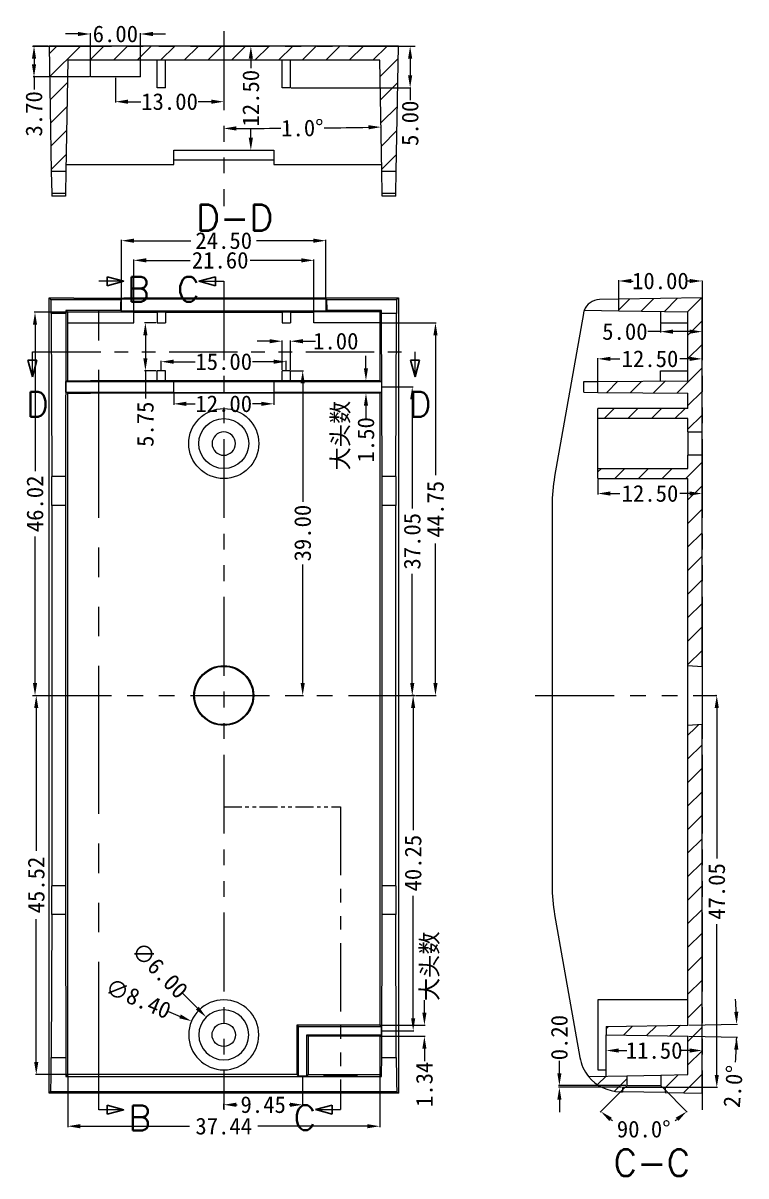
# Model space of a CAD drawing. Extents: x 28 to 482, y 221 to 386.
# Drawn here: x 395.5 to 482.2, y 246.5 to 385 of the extents above; entities that cross this region are included whole.
import ezdxf

# ---------------------------------------------------------------- set-up
doc = ezdxf.new("R2010")
doc.units = 0
doc.header["$MEASUREMENT"] = 0
doc.linetypes.add('PHANTOM', pattern=[2.5, 1.25, -0.25, 0.25, -0.25, 0.25, -0.25])
for name, color, linetype in [('10', 7, 'Continuous'), ('20', 7, 'Continuous'), ('TOP', 7, 'Continuous')]:
    doc.layers.add(name, color=color, linetype=linetype)
doc.styles.add('blockfont', font='simplex.shx', dxfattribs={"bigfont": 'bigfont'})
doc.dimstyles.new('2', dxfattribs={"dimtxt": 2, "dimasz": 1.5, "dimexe": 0.1, "dimexo": 0.1, "dimgap": 0.1, "dimtad": 0, "dimzin": 0, "dimdsep": 46, "dimtxsty": 'Standard', "dimcen": 0, "dimclrd": 4, "dimclre": 4, "dimclrt": 3, "dimadec": 1, "dimazin": 0, "dimtfac": 1, "dimtofl": 0, "dimtmove": 0, "dimatfit": 3, "dimfxl": 0, "dimtolj": 1, "dimtzin": 0, "dimlwd": 9, "dimlwe": 9, "dimarcsym": 0})

# ---------------------------------------------------------------- blocks, each defined once
blk = doc.blocks.new('HATCH7')
at = {"color": 200, "linetype": 'Continuous'}
for p, q in [((414.63, 389.78), (415.54, 390.69)), ((414.68, 387.01), (418.37, 390.69)), ((419.5, 388.99), (421.2, 390.69)), ((422.33, 388.99), (424.03, 390.69)), ((425.16, 388.99), (426.86, 390.69)), ((427.99, 388.99), (429.69, 390.69)), ((430.82, 388.99), (432.52, 390.69)), ((433.65, 388.99), (435.35, 390.69)), ((436.48, 388.99), (438.18, 390.69)), ((439.31, 388.99), (441.01, 390.69)), ((442.14, 388.99), (443.84, 390.69)), ((444.97, 388.99), (446.67, 390.69)), ((447.8, 388.99), (449.5, 390.69)), ((450.63, 388.99), (452.33, 390.69)), ((453.46, 388.99), (455.16, 390.69)), ((454.32, 387.03), (456.49, 389.19)), ((414.73, 384.23), (416.8, 386.29)), ((454.37, 384.25), (456.44, 386.32)), ((414.78, 381.45), (416.75, 383.42)), ((454.42, 381.47), (456.39, 383.44)), ((414.83, 378.67), (416.7, 380.54)), ((454.47, 378.69), (456.34, 380.56)), ((414.88, 375.89), (416.65, 377.66)), ((454.52, 375.91), (456.29, 377.69))]:
    blk.add_line(p, q, dxfattribs=at)
blk = doc.blocks.new('ASSORTED_DRAFT3')
at = {"color": 13}
for p, q in [((423.57, 357.15, 423.57), (421.57, 357.69)), ((421.57, 356.61), (421.57, 357.69)), ((423.57, 357.15, 423.57), (421.57, 356.61))]:
    blk.add_line(p, q, dxfattribs=at)
blk = doc.blocks.new('ASSORTED_DRAFT4')
at = {"color": 13}
for p, q in [((423.57, 257.65, 423.57), (421.57, 258.19)), ((421.57, 257.11), (421.57, 258.19)), ((423.57, 257.65, 423.57), (421.57, 257.11))]:
    blk.add_line(p, q, dxfattribs=at)
blk = doc.blocks.new('ASSORTED_DRAFT5')
at = {"color": 13}
for p, q in [((444.61, 257.65, 444.61), (446.61, 258.19)), ((444.61, 257.65, 444.61), (446.61, 257.11)), ((446.61, 258.19), (446.61, 257.11))]:
    blk.add_line(p, q, dxfattribs=at)
blk = doc.blocks.new('ASSORTED_DRAFT6')
at = {"color": 13}
for p, q in [((432.57, 357.15, 432.57), (434.57, 357.69)), ((434.57, 357.69), (434.57, 356.61)), ((432.57, 357.15, 432.57), (434.57, 356.61))]:
    blk.add_line(p, q, dxfattribs=at)
blk = doc.blocks.new('ASSORTED_DRAFT7')
at = {"color": 13}
for p, q in [((458.52, 345.67, 458.52), (457.98, 347.67)), ((457.98, 347.67), (459.05, 347.67)), ((458.52, 345.67, 458.52), (459.05, 347.67))]:
    blk.add_line(p, q, dxfattribs=at)
blk = doc.blocks.new('ASSORTED_DRAFT8')
at = {"color": 13}
for p, q in [((412.62, 345.67, 412.62), (412.08, 347.67)), ((412.08, 347.67), (413.15, 347.67)), ((412.62, 345.67, 412.62), (413.15, 347.67))]:
    blk.add_line(p, q, dxfattribs=at)
blk = doc.blocks.new('*D66')
at = {"color": 4, "linetype": 'Continuous', "lineweight": 9}
for p, q in [((413.58, 340.55), (413.58, 339.16)), ((425.58, 340.55), (425.58, 339.16)), ((415.08, 339.26), (416.15, 339.26)), ((424.08, 339.26), (423.02, 339.26))]:
    blk.add_line(p, q, dxfattribs=at)
for points in [[(415.08, 339.51), (415.08, 339.01), (413.58, 339.26)], [(424.08, 339.51), (424.08, 339.01), (425.58, 339.26)]]:
    blk.add_solid(points, dxfattribs=at)
at = {"layer": 'Defpoints', "color": 0, "linetype": 'Continuous', "lineweight": 9}
for p in [(413.58, 340.65), (425.58, 340.65), (425.58, 339.26)]:
    blk.add_point(p, dxfattribs=at)
at = {"color": 3, "linetype": 'Continuous', "lineweight": 9, "insert": (419.58, 339.26), "char_height": 2, "attachment_point": 5}
blk.add_mtext('\\A1;12.00', dxfattribs=at)
blk = doc.blocks.new('*D67')
at = {"color": 4, "linetype": 'Continuous', "lineweight": 9}
for p, q in [((412.08, 343.34), (412.08, 344.42)), ((413.58, 344.32), (416.15, 344.32)), ((425.58, 344.32), (423.02, 344.32)), ((427.08, 343.34), (427.08, 344.42))]:
    blk.add_line(p, q, dxfattribs=at)
for points in [[(413.58, 344.57), (413.58, 344.07), (412.08, 344.32)], [(425.58, 344.57), (425.58, 344.07), (427.08, 344.32)]]:
    blk.add_solid(points, dxfattribs=at)
at = {"layer": 'Defpoints', "color": 0, "linetype": 'Continuous', "lineweight": 9}
for p in [(427.08, 344.32), (412.08, 343.24), (427.08, 343.24)]:
    blk.add_point(p, dxfattribs=at)
at = {"color": 3, "linetype": 'Continuous', "lineweight": 9, "insert": (419.58, 344.32), "char_height": 2, "attachment_point": 5}
blk.add_mtext('\\A1;15.00', dxfattribs=at)
blk = doc.blocks.new('*D68')
at = {"color": 4, "linetype": 'Continuous', "lineweight": 9}
for p, q in [((408.78, 350.39), (408.78, 356.59)), ((410.28, 356.49), (415.55, 356.49)), ((428.88, 356.49), (422.75, 356.49)), ((430.38, 350.39), (430.38, 356.59))]:
    blk.add_line(p, q, dxfattribs=at)
for points in [[(410.28, 356.74), (410.28, 356.24), (408.78, 356.49)], [(428.88, 356.74), (428.88, 356.24), (430.38, 356.49)]]:
    blk.add_solid(points, dxfattribs=at)
at = {"layer": 'Defpoints', "color": 0, "linetype": 'Continuous', "lineweight": 9}
for p in [(430.38, 356.49), (408.78, 350.29), (430.38, 350.29)]:
    blk.add_point(p, dxfattribs=at)
at = {"color": 3, "linetype": 'Continuous', "lineweight": 9, "insert": (419.15, 356.49), "char_height": 2, "attachment_point": 5}
blk.add_mtext('\\A1;21.60', dxfattribs=at)
blk = doc.blocks.new('*D69')
at = {"color": 4, "linetype": 'Continuous', "lineweight": 9}
for p, q in [((407.33, 351.91), (407.33, 358.95)), ((408.83, 358.85), (415.65, 358.85)), ((430.33, 358.85), (423.52, 358.85)), ((431.83, 351.91), (431.83, 358.95))]:
    blk.add_line(p, q, dxfattribs=at)
for points in [[(408.83, 359.1), (408.83, 358.6), (407.33, 358.85)], [(430.33, 359.1), (430.33, 358.6), (431.83, 358.85)]]:
    blk.add_solid(points, dxfattribs=at)
at = {"layer": 'Defpoints', "color": 0, "linetype": 'Continuous', "lineweight": 9}
for p in [(431.83, 358.85), (407.33, 351.81), (431.83, 351.81)]:
    blk.add_point(p, dxfattribs=at)
at = {"color": 3, "linetype": 'Continuous', "lineweight": 9, "insert": (419.58, 358.85), "char_height": 2, "attachment_point": 5}
blk.add_mtext('\\A1;24.50', dxfattribs=at)
blk = doc.blocks.new('*D70')
at = {"color": 4, "linetype": 'Continuous', "lineweight": 9}
for p, q in [((429.03, 258.45), (429.03, 255)), ((419.58, 254.59), (419.58, 255.2)), ((421.08, 255.1), (421.21, 255.1)), ((427.53, 255.1), (427.41, 255.1))]:
    blk.add_line(p, q, dxfattribs=at)
for points in [[(421.08, 255.35), (421.08, 254.85), (419.58, 255.1)], [(427.53, 255.35), (427.53, 254.85), (429.03, 255.1)]]:
    blk.add_solid(points, dxfattribs=at)
at = {"layer": 'Defpoints', "color": 0, "linetype": 'Continuous', "lineweight": 9}
for p in [(429.03, 258.55), (429.03, 255.1), (419.58, 254.49)]:
    blk.add_point(p, dxfattribs=at)
at = {"color": 3, "linetype": 'Continuous', "lineweight": 9, "insert": (424.31, 255.1), "char_height": 2, "attachment_point": 5}
blk.add_mtext('\\A1;9.45', dxfattribs=at)
blk = doc.blocks.new('*D71')
at = {"color": 4, "linetype": 'Continuous', "lineweight": 9}
for p, q in [((442.43, 304.24), (442.2, 304.24)), ((442.3, 302.74), (442.3, 288.05)), ((442.3, 265.49), (442.3, 280.18)), ((438.57, 263.99), (442.4, 263.99))]:
    blk.add_line(p, q, dxfattribs=at)
for points in [[(442.05, 302.74), (442.55, 302.74), (442.3, 304.24)], [(442.05, 265.49), (442.55, 265.49), (442.3, 263.99)]]:
    blk.add_solid(points, dxfattribs=at)
at = {"layer": 'Defpoints', "color": 0, "linetype": 'Continuous', "lineweight": 9}
for p in [(442.3, 304.24), (442.53, 304.24), (438.47, 263.99)]:
    blk.add_point(p, dxfattribs=at)
at = {"color": 3, "linetype": 'Continuous', "lineweight": 9, "insert": (442.3, 284.11), "char_height": 2, "attachment_point": 5, "rotation": 90}
blk.add_mtext('\\A1;40.25', dxfattribs=at)
blk = doc.blocks.new('*D72')
at = {"color": 4, "linetype": 'Continuous', "lineweight": 9}
for p, q in [((400.86, 258.62), (400.86, 252.42)), ((438.3, 258.62), (438.3, 252.42)), ((402.36, 252.52), (415.48, 252.52)), ((436.8, 252.52), (423.68, 252.52))]:
    blk.add_line(p, q, dxfattribs=at)
for points in [[(402.36, 252.77), (402.36, 252.27), (400.86, 252.52)], [(436.8, 252.77), (436.8, 252.27), (438.3, 252.52)]]:
    blk.add_solid(points, dxfattribs=at)
at = {"layer": 'Defpoints', "color": 0, "linetype": 'Continuous', "lineweight": 9}
for p in [(400.86, 258.72), (438.3, 258.72), (438.3, 252.52)]:
    blk.add_point(p, dxfattribs=at)
at = {"color": 3, "linetype": 'Continuous', "lineweight": 9, "insert": (419.58, 252.52), "char_height": 2, "attachment_point": 5}
blk.add_mtext('\\A1;37.44', dxfattribs=at)
blk = doc.blocks.new('*D73')
at = {"color": 4, "linetype": 'Continuous', "lineweight": 9}
for p, q in [((396.73, 304.24), (397.19, 304.24)), ((397.09, 302.74), (397.09, 285.58)), ((397.09, 260.22), (397.09, 277.38)), ((400.76, 258.72), (396.99, 258.72))]:
    blk.add_line(p, q, dxfattribs=at)
for points in [[(396.84, 302.74), (397.34, 302.74), (397.09, 304.24)], [(396.84, 260.22), (397.34, 260.22), (397.09, 258.72)]]:
    blk.add_solid(points, dxfattribs=at)
at = {"layer": 'Defpoints', "color": 0, "linetype": 'Continuous', "lineweight": 9}
for p in [(396.63, 304.24), (397.09, 258.72), (400.86, 258.72)]:
    blk.add_point(p, dxfattribs=at)
at = {"color": 3, "linetype": 'Continuous', "lineweight": 9, "insert": (397.09, 281.48), "char_height": 2, "attachment_point": 5, "rotation": 90}
blk.add_mtext('\\A1;45.52', dxfattribs=at)
blk = doc.blocks.new('*D74')
at = {"color": 4, "linetype": 'Continuous', "lineweight": 9}
for p, q in [((438.62, 341.29), (442.29, 341.29)), ((442.19, 339.79), (442.19, 326.7)), ((442.19, 305.74), (442.19, 318.83)), ((442.43, 304.24), (442.09, 304.24))]:
    blk.add_line(p, q, dxfattribs=at)
for points in [[(441.94, 339.79), (442.44, 339.79), (442.19, 341.29)], [(441.94, 305.74), (442.44, 305.74), (442.19, 304.24)]]:
    blk.add_solid(points, dxfattribs=at)
at = {"layer": 'Defpoints', "color": 0, "linetype": 'Continuous', "lineweight": 9}
for p in [(438.52, 341.29), (442.19, 341.29), (442.53, 304.24)]:
    blk.add_point(p, dxfattribs=at)
at = {"color": 3, "linetype": 'Continuous', "lineweight": 9, "insert": (442.19, 322.76), "char_height": 2, "attachment_point": 5, "rotation": 90}
blk.add_mtext('\\A1;37.05', dxfattribs=at)
blk = doc.blocks.new('*D75')
at = {"color": 4, "linetype": 'Continuous', "lineweight": 9}
for p, q in [((427.68, 343.24), (429.15, 343.24)), ((429.05, 341.74), (429.05, 327.51)), ((429.05, 305.74), (429.05, 319.97)), ((427.68, 304.24), (429.15, 304.24))]:
    blk.add_line(p, q, dxfattribs=at)
for points in [[(428.8, 341.74), (429.3, 341.74), (429.05, 343.24)], [(428.8, 305.74), (429.3, 305.74), (429.05, 304.24)]]:
    blk.add_solid(points, dxfattribs=at)
at = {"layer": 'Defpoints', "color": 0, "linetype": 'Continuous', "lineweight": 9}
for p in [(427.58, 343.24), (427.58, 304.24), (429.05, 304.24)]:
    blk.add_point(p, dxfattribs=at)
at = {"color": 3, "linetype": 'Continuous', "lineweight": 9, "insert": (429.05, 323.74), "char_height": 2, "attachment_point": 5, "rotation": 90}
blk.add_mtext('\\A1;39.00', dxfattribs=at)
blk = doc.blocks.new('*D76')
at = {"color": 4, "linetype": 'Continuous', "lineweight": 9}
for p, q in [((411.48, 348.99), (410.08, 348.99)), ((410.18, 347.49), (410.18, 344.74)), ((411.48, 343.24), (410.08, 343.24)), ((410.18, 343.24), (410.18, 339.91))]:
    blk.add_line(p, q, dxfattribs=at)
for points in [[(409.93, 347.49), (410.43, 347.49), (410.18, 348.99)], [(409.93, 344.74), (410.43, 344.74), (410.18, 343.24)]]:
    blk.add_solid(points, dxfattribs=at)
at = {"layer": 'Defpoints', "color": 0, "linetype": 'Continuous', "lineweight": 9}
for p in [(411.58, 348.99), (410.18, 343.24), (411.58, 343.24)]:
    blk.add_point(p, dxfattribs=at)
at = {"color": 3, "linetype": 'Continuous', "lineweight": 9, "insert": (410.18, 336.81), "char_height": 2, "attachment_point": 5, "rotation": 90}
blk.add_mtext('\\A1;5.75', dxfattribs=at)
blk = doc.blocks.new('*D77')
at = {"color": 4, "linetype": 'Continuous', "lineweight": 9}
for p, q in [((438.43, 348.99), (445.08, 348.99)), ((444.98, 347.49), (444.98, 330.71)), ((444.98, 305.74), (444.98, 322.51)), ((442.63, 304.24), (445.08, 304.24))]:
    blk.add_line(p, q, dxfattribs=at)
for points in [[(444.73, 347.49), (445.23, 347.49), (444.98, 348.99)], [(444.73, 305.74), (445.23, 305.74), (444.98, 304.24)]]:
    blk.add_solid(points, dxfattribs=at)
at = {"layer": 'Defpoints', "color": 0, "linetype": 'Continuous', "lineweight": 9}
for p in [(438.33, 348.99), (444.98, 348.99), (442.53, 304.24)]:
    blk.add_point(p, dxfattribs=at)
at = {"color": 3, "linetype": 'Continuous', "lineweight": 9, "insert": (444.98, 326.61), "char_height": 2, "attachment_point": 5, "rotation": 90}
blk.add_mtext('\\A1;44.75', dxfattribs=at)
blk = doc.blocks.new('*D78')
at = {"color": 4, "linetype": 'Continuous', "lineweight": 9}
for p, q in [((408.68, 350.26), (396.84, 350.26)), ((396.94, 348.76), (396.94, 331.18)), ((396.94, 305.74), (396.94, 323.32)), ((396.73, 304.24), (397.04, 304.24))]:
    blk.add_line(p, q, dxfattribs=at)
for points in [[(396.69, 348.76), (397.19, 348.76), (396.94, 350.26)], [(396.69, 305.74), (397.19, 305.74), (396.94, 304.24)]]:
    blk.add_solid(points, dxfattribs=at)
at = {"layer": 'Defpoints', "color": 0, "linetype": 'Continuous', "lineweight": 9}
for p in [(408.78, 350.26), (396.63, 304.24), (396.94, 304.24)]:
    blk.add_point(p, dxfattribs=at)
at = {"color": 3, "linetype": 'Continuous', "lineweight": 9, "insert": (396.94, 327.25), "char_height": 2, "attachment_point": 5, "rotation": 90}
blk.add_mtext('\\A1;46.02', dxfattribs=at)
blk = doc.blocks.new('*D79')
at = {"color": 4, "linetype": 'Continuous', "lineweight": 9}
for p, q in [((425.08, 346.78), (423.58, 346.78)), ((426.58, 343.34), (426.58, 346.88)), ((427.58, 343.34), (427.58, 346.88)), ((429.08, 346.78), (430.58, 346.78))]:
    blk.add_line(p, q, dxfattribs=at)
for points in [[(425.08, 347.03), (425.08, 346.53), (426.58, 346.78)], [(429.08, 347.03), (429.08, 346.53), (427.58, 346.78)]]:
    blk.add_solid(points, dxfattribs=at)
at = {"layer": 'Defpoints', "color": 0, "linetype": 'Continuous', "lineweight": 9}
for p in [(427.58, 346.78), (426.58, 343.24), (427.58, 343.24)]:
    blk.add_point(p, dxfattribs=at)
at = {"color": 3, "linetype": 'Continuous', "lineweight": 9, "insert": (433.02, 346.78), "char_height": 2, "attachment_point": 5}
blk.add_mtext('\\A1;1.00', dxfattribs=at)
blk = doc.blocks.new('*D80')
at = {"color": 4, "linetype": 'Continuous', "lineweight": 9}
for p, q in [((436.64, 343.54), (436.64, 345.04)), ((438.2, 342.04), (436.54, 342.04)), ((438.2, 340.54), (436.54, 340.54)), ((436.64, 339.04), (436.64, 337.54))]:
    blk.add_line(p, q, dxfattribs=at)
for points in [[(436.39, 343.54), (436.89, 343.54), (436.64, 342.04)], [(436.39, 339.04), (436.89, 339.04), (436.64, 340.54)]]:
    blk.add_solid(points, dxfattribs=at)
at = {"layer": 'Defpoints', "color": 0, "linetype": 'Continuous', "lineweight": 9}
for p in [(438.3, 342.04), (436.64, 340.54), (438.3, 340.54)]:
    blk.add_point(p, dxfattribs=at)
at = {"color": 3, "linetype": 'Continuous', "lineweight": 9, "insert": (436.64, 334.94), "char_height": 2, "attachment_point": 5, "rotation": 90}
blk.add_mtext('\\A1;1.50', dxfattribs=at)
blk = doc.blocks.new('*D81')
at = {"color": 4, "linetype": 'Continuous', "lineweight": 9}
for p, q in [((443.65, 266.16), (443.65, 267.66)), ((438.4, 264.66), (443.75, 264.66)), ((438.4, 263.32), (443.75, 263.32)), ((443.65, 261.82), (443.65, 260.32))]:
    blk.add_line(p, q, dxfattribs=at)
for points in [[(443.4, 266.16), (443.9, 266.16), (443.65, 264.66)], [(443.4, 261.82), (443.9, 261.82), (443.65, 263.32)]]:
    blk.add_solid(points, dxfattribs=at)
at = {"layer": 'Defpoints', "color": 0, "linetype": 'Continuous', "lineweight": 9}
for p in [(438.3, 264.66), (438.3, 263.32), (443.65, 263.32)]:
    blk.add_point(p, dxfattribs=at)
at = {"color": 3, "linetype": 'Continuous', "lineweight": 9, "insert": (443.65, 257.55), "char_height": 2, "attachment_point": 5, "rotation": 90}
blk.add_mtext('\\A1;1.34', dxfattribs=at)
blk = doc.blocks.new('*D82')
at = {"color": 4, "linetype": 'Continuous', "lineweight": 9}
blk.add_line((412.95, 266.3), (414.34, 265.71), dxfattribs=at)
blk.add_solid([(414.43, 265.94), (414.24, 265.48), (415.72, 265.13)], dxfattribs=at)
at = {"layer": 'Defpoints', "color": 0, "linetype": 'Continuous', "lineweight": 9}
for p in [(415.72, 265.13), (423.45, 261.85)]:
    blk.add_point(p, dxfattribs=at)
at = {"color": 3, "linetype": 'Continuous', "lineweight": 9, "insert": (409.33, 267.84), "char_height": 2, "attachment_point": 5, "rotation": 337.0082}
blk.add_mtext('\\A1;∅8.40', dxfattribs=at)
blk = doc.blocks.new('*D83')
at = {"color": 4, "linetype": 'Continuous', "lineweight": 9}
blk.add_line((414.55, 268.57), (416.42, 266.69), dxfattribs=at)
blk.add_solid([(416.59, 266.86), (416.24, 266.51), (417.47, 265.62)], dxfattribs=at)
at = {"layer": 'Defpoints', "color": 0, "linetype": 'Continuous', "lineweight": 9}
for p in [(417.47, 265.62), (421.69, 261.36)]:
    blk.add_point(p, dxfattribs=at)
at = {"color": 3, "linetype": 'Continuous', "lineweight": 9, "insert": (411.9, 271.25), "char_height": 2, "attachment_point": 5, "rotation": 314.7195}
blk.add_mtext('\\A1;∅6.00', dxfattribs=at)
blk = doc.blocks.new('*D102')
at = {"color": 4, "linetype": 'Continuous', "lineweight": 9}
for p, q in [((471.96, 348.89), (471.96, 347.83)), ((476.96, 348.89), (476.96, 347.83)), ((471.96, 347.93), (470.46, 347.93)), ((475.46, 347.93), (473.46, 347.93))]:
    blk.add_line(p, q, dxfattribs=at)
for points in [[(473.46, 348.18), (473.46, 347.68), (471.96, 347.93)], [(475.46, 348.18), (475.46, 347.68), (476.96, 347.93)]]:
    blk.add_solid(points, dxfattribs=at)
at = {"layer": 'Defpoints', "color": 0, "linetype": 'Continuous', "lineweight": 9}
for p in [(471.96, 348.99), (476.96, 348.99), (471.96, 347.93)]:
    blk.add_point(p, dxfattribs=at)
at = {"color": 3, "linetype": 'Continuous', "lineweight": 9, "insert": (467.7, 347.93), "char_height": 2, "attachment_point": 5}
blk.add_mtext('\\A1;5.00', dxfattribs=at)
blk = doc.blocks.new('*D103')
at = {"color": 4, "linetype": 'Continuous', "lineweight": 9}
for p, q in [((466.96, 351.91), (466.96, 354.11)), ((468.46, 354.01), (468.7, 354.01)), ((475.46, 354.01), (475.23, 354.01)), ((476.96, 354.09), (476.96, 354.11))]:
    blk.add_line(p, q, dxfattribs=at)
for points in [[(468.46, 354.26), (468.46, 353.76), (466.96, 354.01)], [(475.46, 354.26), (475.46, 353.76), (476.96, 354.01)]]:
    blk.add_solid(points, dxfattribs=at)
at = {"layer": 'Defpoints', "color": 0, "linetype": 'Continuous', "lineweight": 9}
for p in [(466.96, 354.01), (476.96, 353.99), (466.96, 351.81)]:
    blk.add_point(p, dxfattribs=at)
at = {"color": 3, "linetype": 'Continuous', "lineweight": 9, "insert": (471.96, 354.01), "char_height": 2, "attachment_point": 5}
blk.add_mtext('\\A1;10.00', dxfattribs=at)
blk = doc.blocks.new('*D104')
at = {"color": 4, "linetype": 'Continuous', "lineweight": 9}
for p, q in [((464.46, 342.04), (464.46, 344.76)), ((465.96, 344.66), (467.11, 344.66)), ((475.46, 344.66), (474.31, 344.66))]:
    blk.add_line(p, q, dxfattribs=at)
for points in [[(465.96, 344.91), (465.96, 344.41), (464.46, 344.66)], [(475.46, 344.91), (475.46, 344.41), (476.96, 344.66)]]:
    blk.add_solid(points, dxfattribs=at)
at = {"layer": 'Defpoints', "color": 0, "linetype": 'Continuous', "lineweight": 9}
for p in [(476.96, 344.66), (476.96, 344.66), (464.46, 341.94)]:
    blk.add_point(p, dxfattribs=at)
at = {"color": 3, "linetype": 'Continuous', "lineweight": 9, "insert": (470.71, 344.66), "char_height": 2, "attachment_point": 5}
blk.add_mtext('\\A1;12.50', dxfattribs=at)
blk = doc.blocks.new('*D105')
at = {"color": 4, "linetype": 'Continuous', "lineweight": 9}
for p, q in [((464.46, 330.19), (464.46, 328.39)), ((476.96, 330.19), (476.96, 328.39)), ((465.96, 328.49), (467.11, 328.49)), ((475.46, 328.49), (474.31, 328.49))]:
    blk.add_line(p, q, dxfattribs=at)
for points in [[(465.96, 328.74), (465.96, 328.24), (464.46, 328.49)], [(475.46, 328.74), (475.46, 328.24), (476.96, 328.49)]]:
    blk.add_solid(points, dxfattribs=at)
at = {"layer": 'Defpoints', "color": 0, "linetype": 'Continuous', "lineweight": 9}
for p in [(464.46, 330.29), (476.96, 330.29), (464.46, 328.49)]:
    blk.add_point(p, dxfattribs=at)
at = {"color": 3, "linetype": 'Continuous', "lineweight": 9, "insert": (470.71, 328.49), "char_height": 2, "attachment_point": 5}
blk.add_mtext('\\A1;12.50', dxfattribs=at)
blk = doc.blocks.new('*D106')
at = {"color": 4, "linetype": 'Continuous', "lineweight": 9}
for p, q in [((465.46, 261.12), (465.46, 261.71)), ((476.96, 261.68), (476.96, 261.71)), ((466.96, 261.61), (467.95, 261.61)), ((475.46, 261.61), (474.48, 261.61))]:
    blk.add_line(p, q, dxfattribs=at)
for points in [[(466.96, 261.86), (466.96, 261.36), (465.46, 261.61)], [(475.46, 261.86), (475.46, 261.36), (476.96, 261.61)]]:
    blk.add_solid(points, dxfattribs=at)
at = {"layer": 'Defpoints', "color": 0, "linetype": 'Continuous', "lineweight": 9}
for p in [(465.46, 261.02), (476.96, 261.61), (476.96, 261.58)]:
    blk.add_point(p, dxfattribs=at)
at = {"color": 3, "linetype": 'Continuous', "lineweight": 9, "insert": (471.21, 261.61), "char_height": 2, "attachment_point": 5}
blk.add_mtext('\\A1;11.50', dxfattribs=at)
blk = doc.blocks.new('*D107')
at = {"color": 4, "linetype": 'Continuous', "lineweight": 9}
for p, q in [((478.64, 304.24), (478.62, 304.24)), ((478.72, 302.74), (478.72, 284.65)), ((478.72, 258.69), (478.72, 276.78)), ((472.61, 257.19), (478.82, 257.19))]:
    blk.add_line(p, q, dxfattribs=at)
for points in [[(478.47, 302.74), (478.97, 302.74), (478.72, 304.24)], [(478.47, 258.69), (478.97, 258.69), (478.72, 257.19)]]:
    blk.add_solid(points, dxfattribs=at)
at = {"layer": 'Defpoints', "color": 0, "linetype": 'Continuous', "lineweight": 9}
for p in [(478.72, 304.24), (478.74, 304.24), (472.51, 257.19)]:
    blk.add_point(p, dxfattribs=at)
at = {"color": 3, "linetype": 'Continuous', "lineweight": 9, "insert": (478.72, 280.71), "char_height": 2, "attachment_point": 5, "rotation": 90}
blk.add_mtext('\\A1;47.05', dxfattribs=at)
blk = doc.blocks.new('*D108')
at = {"color": 4, "linetype": 'Continuous', "lineweight": 9}
for p, q in [((459.84, 258.89), (459.84, 260.39)), ((467.81, 257.39), (459.74, 257.39)), ((467.31, 257.19), (459.74, 257.19)), ((459.84, 255.69), (459.84, 254.19))]:
    blk.add_line(p, q, dxfattribs=at)
for points in [[(459.59, 258.89), (460.09, 258.89), (459.84, 257.39)], [(459.59, 255.69), (460.09, 255.69), (459.84, 257.19)]]:
    blk.add_solid(points, dxfattribs=at)
at = {"layer": 'Defpoints', "color": 0, "linetype": 'Continuous', "lineweight": 9}
for p in [(459.84, 257.39), (467.41, 257.19), (467.91, 257.39)]:
    blk.add_point(p, dxfattribs=at)
at = {"color": 3, "linetype": 'Continuous', "lineweight": 9, "insert": (459.84, 263.16), "char_height": 2, "attachment_point": 5, "rotation": 90}
blk.add_mtext('\\A1;0.20', dxfattribs=at)
blk = doc.blocks.new('*D109')
at = {"color": 4, "linetype": 'Continuous', "lineweight": 9}
for p, q in [((467.64, 257.12), (464.74, 254.22)), ((472.28, 257.12), (475.18, 254.22))]:
    blk.add_line(p, q, dxfattribs=at)
for start, end in [(236.8229, 238.8522), (301.1478, 303.1771)]:
    blk.add_arc((469.96, 259.44), 7.28, start, end, dxfattribs=at)
for points in [[(465.82, 253.15), (466.14, 253.54), (464.81, 254.29)], [(473.79, 253.54), (474.11, 253.15), (475.11, 254.29)]]:
    blk.add_solid(points, dxfattribs=at)
at = {"layer": 'Defpoints', "color": 0, "linetype": 'Continuous', "lineweight": 9}
for p in [(467.71, 257.19), (467.91, 257.39), (472.01, 257.39), (472.21, 257.19), (468.08, 252.4)]:
    blk.add_point(p, dxfattribs=at)
at = {"color": 3, "linetype": 'Continuous', "lineweight": 9, "insert": (469.96, 252.16), "char_height": 2, "attachment_point": 5}
blk.add_mtext('\\A1;90.0°', dxfattribs=at)
blk = doc.blocks.new('*D110')
at = {"color": 4, "linetype": 'Continuous', "lineweight": 9}
for p, q in [((475.36, 264.66), (481.21, 264.76)), ((475.36, 263.32), (481.21, 263.21))]:
    blk.add_line(p, q, dxfattribs=at)
for start, end in [(2.9402, 4.8805), (355.119, 359), (355.1195, 357.0598)]:
    blk.add_arc((436.82, 263.99), 44.3, start, end, dxfattribs=at)
for points in [[(481.31, 266.27), (480.81, 266.25), (481.11, 264.76)], [(480.81, 261.72), (481.31, 261.71), (481.11, 263.22)]]:
    blk.add_solid(points, dxfattribs=at)
at = {"layer": 'Defpoints', "color": 0, "linetype": 'Continuous', "lineweight": 9}
for p in [(465.46, 264.49), (475.26, 264.66), (465.46, 263.49), (475.26, 263.32), (481.12, 264.25)]:
    blk.add_point(p, dxfattribs=at)
at = {"color": 3, "linetype": 'Continuous', "lineweight": 9, "insert": (480.71, 257.3), "char_height": 2, "attachment_point": 5, "rotation": 85.119}
blk.add_mtext('\\A1;2.0°', dxfattribs=at)
blk = doc.blocks.new('*D111')
at = {"color": 4, "linetype": 'Continuous', "lineweight": 9}
for p, q in [((406.58, 378.41), (406.58, 375.44)), ((419.58, 378.41), (419.58, 375.44)), ((408.08, 375.54), (409.65, 375.54)), ((418.08, 375.54), (416.52, 375.54))]:
    blk.add_line(p, q, dxfattribs=at)
for points in [[(408.08, 375.79), (408.08, 375.29), (406.58, 375.54)], [(418.08, 375.79), (418.08, 375.29), (419.58, 375.54)]]:
    blk.add_solid(points, dxfattribs=at)
at = {"layer": 'Defpoints', "color": 0, "linetype": 'Continuous', "lineweight": 9}
for p in [(406.58, 378.51), (419.58, 378.51), (419.58, 375.54)]:
    blk.add_point(p, dxfattribs=at)
at = {"color": 3, "linetype": 'Continuous', "lineweight": 9, "insert": (413.08, 375.54), "char_height": 2, "attachment_point": 5}
blk.add_mtext('\\A1;13.00', dxfattribs=at)
blk = doc.blocks.new('*D112')
at = {"color": 4, "linetype": 'Continuous', "lineweight": 9}
for p, q in [((402.08, 383.67), (400.58, 383.67)), ((403.58, 380.61), (403.58, 383.77)), ((409.58, 380.61), (409.58, 383.77)), ((411.08, 383.67), (412.58, 383.67))]:
    blk.add_line(p, q, dxfattribs=at)
for points in [[(402.08, 383.92), (402.08, 383.42), (403.58, 383.67)], [(411.08, 383.92), (411.08, 383.42), (409.58, 383.67)]]:
    blk.add_solid(points, dxfattribs=at)
at = {"layer": 'Defpoints', "color": 0, "linetype": 'Continuous', "lineweight": 9}
for p in [(409.58, 383.67), (403.58, 380.51), (409.58, 380.51)]:
    blk.add_point(p, dxfattribs=at)
at = {"color": 3, "linetype": 'Continuous', "lineweight": 9, "insert": (406.58, 383.67), "char_height": 2, "attachment_point": 5}
blk.add_mtext('\\A1;6.00', dxfattribs=at)
blk = doc.blocks.new('*D113')
at = {"color": 4, "linetype": 'Continuous', "lineweight": 9}
for p, q in [((398.53, 382.21), (396.72, 382.21)), ((396.82, 380.71), (396.82, 380.01)), ((403.48, 378.51), (396.72, 378.51)), ((396.82, 378.51), (396.82, 377.01))]:
    blk.add_line(p, q, dxfattribs=at)
for points in [[(396.57, 380.71), (397.07, 380.71), (396.82, 382.21)], [(396.57, 380.01), (397.07, 380.01), (396.82, 378.51)]]:
    blk.add_solid(points, dxfattribs=at)
at = {"layer": 'Defpoints', "color": 0, "linetype": 'Continuous', "lineweight": 9}
for p in [(398.63, 382.21), (396.82, 378.51), (403.58, 378.51)]:
    blk.add_point(p, dxfattribs=at)
at = {"color": 3, "linetype": 'Continuous', "lineweight": 9, "insert": (396.82, 374.08), "char_height": 2, "attachment_point": 5, "rotation": 90}
blk.add_mtext('\\A1;3.70', dxfattribs=at)
blk = doc.blocks.new('*D114')
at = {"color": 4, "linetype": 'Continuous', "lineweight": 9}
for start, end in [(270.63785, 270.92047), (270.07953, 270.36215)]:
    blk.add_arc((419.58, 1452.98), 1080.65, start, end, dxfattribs=at)
for points in [[(421.08, 372.08), (421.08, 372.58), (419.58, 372.33)], [(436.94, 372.72), (436.95, 372.22), (438.44, 372.49)]]:
    blk.add_solid(points, dxfattribs=at)
at = {"layer": 'Defpoints', "color": 0, "linetype": 'Continuous', "lineweight": 9}
for p in [(419.58, 384), (438.3, 380.51), (425.87, 372.35), (438.54, 367.16), (419.58, 363)]:
    blk.add_point(p, dxfattribs=at)
at = {"color": 3, "linetype": 'Continuous', "lineweight": 9, "insert": (429.01, 372.37), "char_height": 2, "attachment_point": 5, "rotation": 0.5}
blk.add_mtext('\\A1;1.0°', dxfattribs=at)
blk = doc.blocks.new('*D115')
at = {"color": 4, "linetype": 'Continuous', "lineweight": 9}
for p, q in [((440.63, 382.21), (442.04, 382.21)), ((441.94, 380.71), (441.94, 378.71)), ((427.68, 377.21), (442.04, 377.21)), ((441.94, 377.21), (441.94, 375.71))]:
    blk.add_line(p, q, dxfattribs=at)
for points in [[(441.69, 380.71), (442.19, 380.71), (441.94, 382.21)], [(441.69, 378.71), (442.19, 378.71), (441.94, 377.21)]]:
    blk.add_solid(points, dxfattribs=at)
at = {"layer": 'Defpoints', "color": 0, "linetype": 'Continuous', "lineweight": 9}
for p in [(440.53, 382.21), (427.58, 377.21), (441.94, 377.21)]:
    blk.add_point(p, dxfattribs=at)
at = {"color": 3, "linetype": 'Continuous', "lineweight": 9, "insert": (441.94, 372.95), "char_height": 2, "attachment_point": 5, "rotation": 90}
blk.add_mtext('\\A1;5.00', dxfattribs=at)
blk = doc.blocks.new('*D116')
at = {"color": 4, "linetype": 'Continuous', "lineweight": 9}
for p, q in [((422.29, 382.21), (422.93, 382.21)), ((422.83, 380.71), (422.83, 379.56)), ((422.83, 371.21), (422.83, 372.36)), ((422.29, 369.71), (422.93, 369.71))]:
    blk.add_line(p, q, dxfattribs=at)
for points in [[(422.58, 380.71), (423.08, 380.71), (422.83, 382.21)], [(422.58, 371.21), (423.08, 371.21), (422.83, 369.71)]]:
    blk.add_solid(points, dxfattribs=at)
at = {"layer": 'Defpoints', "color": 0, "linetype": 'Continuous', "lineweight": 9}
for p in [(422.19, 382.21), (422.19, 369.71), (422.83, 369.71)]:
    blk.add_point(p, dxfattribs=at)
at = {"color": 3, "linetype": 'Continuous', "lineweight": 9, "insert": (422.83, 375.96), "char_height": 2, "attachment_point": 5, "rotation": 90}
blk.add_mtext('\\A1;12.50', dxfattribs=at)

msp = doc.modelspace()

# ---------------------------------------------------------------- linework, layer by layer
at = {"color": 200, "linetype": 'Continuous', "lineweight": 9}
for p, q in [((466.964, 350.539), (468.263, 351.837)), ((469.612, 350.357), (471.143, 351.887)), ((472.393, 350.309), (474.024, 351.937)), ((475.175, 350.26), (476.904, 351.987)), ((475.264, 347.522), (476.964, 349.22)), ((475.264, 344.695), (476.964, 346.393)), ((473.944, 340.55), (476.964, 343.566)), ((465.528, 340.623), (466.871, 341.965)), ((468.334, 340.599), (469.726, 341.99)), ((471.139, 340.574), (472.581, 342.015)), ((475.264, 339.041), (476.964, 340.739)), ((465.22, 337.488), (466.421, 338.688)), ((468.05, 337.488), (469.251, 338.688)), ((470.88, 337.488), (472.081, 338.688)), ((473.71, 337.488), (474.911, 338.688)), ((475.264, 336.214), (476.964, 337.912)), ((474.992, 330.288), (476.964, 332.258)), ((464.464, 331.079), (464.874, 331.488)), ((466.502, 330.288), (467.704, 331.488)), ((469.332, 330.288), (470.533, 331.488)), ((472.162, 330.288), (473.363, 331.488)), ((475.264, 327.733), (476.964, 329.431)), ((475.264, 324.906), (476.964, 326.604)), ((475.264, 322.079), (476.964, 323.777)), ((475.264, 319.252), (476.964, 320.95)), ((475.264, 316.425), (476.964, 318.123)), ((475.264, 313.598), (476.964, 315.296)), ((475.264, 310.771), (476.964, 312.469)), ((475.264, 307.944), (476.964, 309.642)), ((476.138, 300.336), (476.517, 300.715)), ((475.264, 299.463), (476.138, 300.336)), ((475.264, 296.636), (476.964, 298.334)), ((475.264, 293.809), (476.964, 295.507)), ((475.264, 290.982), (476.964, 292.68)), ((475.264, 288.155), (476.964, 289.853)), ((475.264, 285.328), (476.964, 287.026)), ((475.264, 282.501), (476.964, 284.199)), ((475.264, 279.674), (476.964, 281.372)), ((475.264, 276.847), (476.964, 278.545)), ((475.264, 274.02), (476.964, 275.718)), ((475.264, 271.193), (476.964, 272.891)), ((475.264, 268.366), (476.964, 270.064)), ((475.264, 265.539), (476.964, 267.237)), ((465.464, 264.23), (465.728, 264.493)), ((467.516, 263.453), (468.608, 264.543)), ((470.297, 263.404), (471.488, 264.594)), ((473.078, 263.355), (474.368, 264.644)), ((475.264, 262.712), (476.964, 264.41)), ((475.264, 259.885), (476.964, 261.583)), ((464.408, 257.521), (465.435, 258.547)), ((466.437, 256.72), (467.914, 258.196)), ((472.514, 257.138), (474.076, 258.698)), ((474.733, 256.527), (476.964, 258.756))]:
    msp.add_line(p, q, dxfattribs=at)
at = {"linetype": 'Continuous', "lineweight": 9}
for p, q in [((467.914, 258.59), (467.914, 257.388)), ((472.014, 258.662), (472.014, 257.388)), ((467.414, 257.188), (467.414, 256.655)), ((467.714, 257.188), (467.914, 257.388)), ((472.014, 257.388), (472.214, 257.188)), ((472.514, 257.188), (472.514, 256.566))]:
    msp.add_line(p, q, dxfattribs=at)
at = {"layer": '10', "color": 1, "linetype": 'PHANTOM', "lineweight": 9, "ltscale": 7.581418}
for p, q in [((419.582, 384.001), (419.582, 362.998)), ((396.632, 382.212), (442.532, 382.212)), ((419.582, 353.988), (419.582, 254.488)), ((476.964, 353.988), (476.964, 254.488)), ((396.632, 304.238), (442.532, 304.238)), ((456.952, 304.238), (478.741, 304.238))]:
    msp.add_line(p, q, dxfattribs=at)
at = {"layer": '20', "color": 7, "linetype": 'Continuous', "lineweight": 9}
for p, q in [((398.632, 382.212), (398.895, 367.155)), ((440.532, 382.212), (398.632, 382.212)), ((440.27, 367.155), (440.532, 382.212)), ((400.862, 380.512), (400.629, 367.155)), ((438.303, 380.512), (400.862, 380.512)), ((403.582, 378.512), (403.582, 380.512)), ((409.582, 378.512), (409.582, 380.512)), ((411.582, 377.212), (411.582, 380.512)), ((412.582, 377.212), (412.582, 380.512)), ((426.582, 377.212), (426.582, 380.512)), ((427.582, 377.212), (427.582, 380.512)), ((438.536, 367.155), (438.303, 380.512)), ((409.582, 378.512), (403.582, 378.512)), ((412.582, 377.212), (411.582, 377.212)), ((427.582, 377.212), (426.582, 377.212)), ((413.582, 369.712), (425.582, 369.712)), ((413.582, 368.012), (413.582, 369.712)), ((425.582, 369.712), (425.582, 368.012)), ((413.583, 368.579), (425.582, 368.579)), ((400.629, 367.155), (398.895, 367.155)), ((398.895, 367.155), (398.941, 364.516)), ((400.629, 367.155), (400.583, 364.516)), ((400.644, 368.012), (413.582, 368.012)), ((425.582, 368.012), (438.521, 368.012)), ((440.27, 367.155), (438.536, 367.155)), ((438.582, 364.516), (438.536, 367.155)), ((440.224, 364.516), (440.27, 367.155)), ((400.583, 364.516), (398.941, 364.516)), ((398.941, 364.516), (398.947, 364.212)), ((400.578, 364.212), (398.947, 364.212)), ((400.583, 364.516), (400.578, 364.212)), ((440.224, 364.516), (438.582, 364.516)), ((438.587, 364.212), (438.582, 364.516)), ((440.218, 364.212), (438.587, 364.212)), ((440.218, 364.212), (440.224, 364.516)), ((398.632, 256.488), (398.632, 351.988)), ((398.847, 351.774), (398.632, 351.988)), ((398.632, 351.988), (401.582, 351.988)), ((398.847, 351.774), (407.252, 351.774)), ((401.582, 351.945), (401.582, 351.988)), ((401.582, 351.945), (407.582, 351.945)), ((407.332, 351.814), (407.252, 351.774)), ((407.332, 350.403), (407.332, 351.814)), ((431.832, 351.814), (407.332, 351.814)), ((407.582, 351.988), (407.582, 351.945)), ((407.582, 351.988), (431.582, 351.988)), ((431.582, 351.988), (431.582, 351.945)), ((437.582, 351.945), (431.582, 351.945)), ((431.832, 351.814), (431.832, 350.403)), ((431.913, 351.774), (431.832, 351.814)), ((431.913, 351.774), (440.318, 351.774)), ((437.582, 351.945), (437.582, 351.988)), ((437.582, 351.988), (440.532, 351.988)), ((440.318, 351.774), (440.532, 351.988)), ((440.532, 351.988), (440.532, 256.488)), ((466.964, 351.814), (464.654, 351.774)), ((476.964, 351.988), (466.964, 351.814)), ((466.964, 350.403), (466.964, 351.814)), ((476.964, 335.888), (476.964, 351.988)), ((407.188, 350.476), (400.645, 350.476)), ((400.645, 350.476), (400.831, 350.29)), ((400.831, 350.29), (400.831, 348.988)), ((400.831, 350.29), (408.782, 350.29)), ((407.332, 350.403), (407.188, 350.476)), ((431.832, 350.403), (407.332, 350.403)), ((408.782, 348.988), (408.782, 350.29)), ((408.782, 350.258), (411.582, 350.258)), ((411.582, 350.316), (412.582, 350.316)), ((411.582, 350.316), (411.582, 348.988)), ((412.582, 350.316), (412.582, 348.988)), ((412.582, 350.258), (426.582, 350.258)), ((426.582, 350.316), (427.582, 350.316)), ((426.582, 350.316), (426.582, 348.988)), ((427.582, 350.316), (427.582, 348.988)), ((427.582, 350.258), (430.382, 350.258)), ((438.334, 350.29), (430.382, 350.29)), ((430.382, 348.988), (430.382, 350.29)), ((431.977, 350.476), (431.832, 350.403)), ((438.52, 350.476), (431.977, 350.476)), ((438.52, 350.476), (438.334, 350.29)), ((438.334, 348.988), (438.334, 350.29)), ((466.964, 350.403), (462.816, 350.476)), ((475.264, 350.258), (466.964, 350.403)), ((471.964, 350.316), (471.964, 348.988)), ((475.264, 342.038), (475.264, 350.258)), ((398.881, 350.121), (398.941, 330.545)), ((400.643, 350.121), (398.881, 350.121)), ((400.643, 350.121), (400.583, 330.545)), ((400.831, 348.988), (408.782, 348.988)), ((400.862, 342.038), (400.862, 348.988)), ((411.582, 348.988), (412.582, 348.988)), ((426.582, 348.988), (427.582, 348.988)), ((438.334, 348.988), (430.382, 348.988)), ((438.303, 348.988), (438.303, 342.038)), ((440.284, 350.121), (438.521, 350.121)), ((438.582, 330.545), (438.521, 350.121)), ((440.224, 330.545), (440.284, 350.121)), ((462.719, 350.121), (459.268, 330.545)), ((471.964, 348.988), (475.264, 348.988)), ((400.862, 342.038), (400.644, 341.929)), ((400.644, 341.929), (413.582, 341.929)), ((400.644, 340.647), (400.644, 341.929)), ((400.862, 342.038), (403.582, 342.038)), ((403.582, 342.021), (403.582, 342.038)), ((409.582, 342.021), (403.582, 342.021)), ((409.582, 342.021), (409.582, 342.038)), ((411.582, 342.038), (409.582, 342.038)), ((411.582, 342.01), (411.582, 343.238)), ((412.582, 343.238), (411.582, 343.238)), ((412.582, 342.01), (411.582, 342.01)), ((412.582, 342.01), (412.582, 343.238)), ((426.582, 342.038), (412.582, 342.038)), ((413.582, 341.944), (425.582, 341.944)), ((413.582, 341.929), (413.582, 341.944)), ((413.582, 340.647), (413.582, 341.929)), ((425.582, 341.944), (425.582, 341.929)), ((425.582, 341.929), (438.521, 341.929)), ((425.582, 341.929), (425.582, 340.647)), ((426.582, 342.01), (426.582, 343.238)), ((427.582, 343.238), (426.582, 343.238)), ((427.582, 342.01), (426.582, 342.01)), ((427.582, 342.01), (427.582, 343.238)), ((438.303, 342.038), (427.582, 342.038)), ((438.521, 341.929), (438.303, 342.038)), ((438.521, 341.929), (438.521, 340.647)), ((462.764, 341.929), (464.464, 341.944)), ((462.764, 340.647), (462.764, 341.929)), ((464.464, 341.944), (475.264, 342.038)), ((464.464, 340.633), (464.464, 341.944)), ((471.964, 342.01), (471.964, 343.238)), ((471.964, 343.238), (475.264, 343.238)), ((400.644, 340.647), (413.582, 340.647)), ((400.862, 340.538), (400.644, 340.647)), ((403.582, 340.556), (403.582, 340.538)), ((409.582, 340.556), (403.582, 340.556)), ((409.582, 340.556), (409.582, 340.538)), ((413.582, 340.647), (413.582, 340.633)), ((413.582, 340.633), (425.582, 340.633)), ((425.582, 340.647), (438.521, 340.647)), ((425.582, 340.633), (425.582, 340.647)), ((438.521, 340.647), (438.303, 340.538)), ((462.764, 340.647), (464.464, 340.633)), ((464.464, 340.633), (475.264, 340.538)), ((400.862, 340.538), (403.582, 340.538)), ((400.862, 258.718), (400.862, 340.538)), ((438.303, 340.538), (409.582, 340.538)), ((438.303, 340.538), (438.303, 264.659)), ((475.264, 338.688), (475.264, 340.538)), ((475.264, 338.688), (464.464, 338.688)), ((464.464, 337.488), (464.464, 338.688)), ((464.464, 334.488), (464.464, 337.488)), ((475.264, 337.488), (464.464, 337.488)), ((475.264, 335.888), (475.264, 337.488)), ((475.264, 335.888), (475.264, 334.488)), ((475.264, 335.888), (476.964, 335.888)), ((476.964, 334.488), (476.964, 335.888)), ((464.464, 331.488), (464.464, 334.488)), ((475.264, 334.488), (475.264, 333.088)), ((476.964, 333.088), (476.964, 334.488)), ((475.264, 331.488), (475.264, 333.088)), ((476.964, 333.088), (475.264, 333.088)), ((476.964, 307.738), (476.964, 333.088)), ((464.464, 330.288), (464.464, 331.488)), ((464.464, 331.488), (475.264, 331.488)), ((400.583, 330.545), (398.941, 330.545)), ((440.224, 330.545), (438.582, 330.545)), ((464.464, 330.288), (475.264, 330.288)), ((475.264, 307.827), (475.264, 330.288)), ((398.947, 327.072), (398.947, 281.404)), ((400.578, 327.072), (398.947, 327.072)), ((400.578, 327.072), (400.578, 281.404)), ((440.218, 327.072), (438.587, 327.072)), ((438.587, 281.404), (438.587, 327.072)), ((440.218, 281.404), (440.218, 327.072)), ((458.964, 327.072), (458.964, 281.404)), ((475.264, 307.827), (476.964, 307.738)), ((475.264, 304.238), (475.264, 307.827)), ((476.964, 307.738), (476.964, 300.738)), ((475.264, 300.649), (475.264, 304.238)), ((476.964, 300.738), (475.264, 300.649)), ((475.264, 300.336), (475.264, 300.649)), ((476.964, 300.336), (476.964, 300.738)), ((475.264, 264.659), (475.264, 300.336)), ((476.964, 256.488), (476.964, 300.336)), ((400.578, 281.404), (398.947, 281.404)), ((440.218, 281.404), (438.587, 281.404)), ((398.941, 277.931), (398.889, 260.791)), ((400.583, 277.931), (398.941, 277.931)), ((400.583, 277.931), (400.636, 260.791)), ((438.529, 260.791), (438.582, 277.931)), ((440.224, 277.931), (438.582, 277.931)), ((440.276, 260.791), (440.224, 277.931)), ((459.268, 277.931), (462.29, 260.791)), ((475.264, 267.688), (464.464, 267.688)), ((464.464, 267.688), (464.464, 259.288)), ((428.361, 264.659), (428.532, 264.488)), ((438.303, 264.659), (428.361, 264.659)), ((428.361, 264.659), (428.361, 258.718)), ((428.532, 264.488), (438.474, 264.488)), ((428.532, 258.547), (428.532, 264.488)), ((438.474, 264.488), (438.303, 264.659)), ((438.474, 264.488), (438.474, 263.488)), ((465.464, 264.488), (475.264, 264.659)), ((465.464, 264.488), (465.464, 263.488)), ((429.704, 263.317), (429.532, 263.488)), ((429.532, 263.488), (438.474, 263.488)), ((429.532, 258.547), (429.532, 263.488)), ((438.303, 263.317), (429.704, 263.317)), ((429.704, 263.317), (429.704, 258.718)), ((438.474, 263.488), (438.303, 263.317)), ((438.303, 263.317), (438.303, 258.718)), ((465.464, 263.488), (475.264, 263.317)), ((465.464, 258.547), (465.464, 263.488)), ((475.264, 258.718), (475.264, 263.317)), ((398.889, 260.791), (400.636, 260.791)), ((438.529, 260.791), (440.276, 260.791)), ((464.464, 259.288), (465.464, 259.288)), ((400.654, 258.51), (400.862, 258.718)), ((400.654, 258.51), (438.511, 258.51)), ((428.361, 258.718), (400.862, 258.718)), ((428.361, 258.718), (428.532, 258.547)), ((429.532, 258.547), (428.532, 258.547)), ((429.704, 258.718), (429.532, 258.547)), ((429.704, 258.718), (438.303, 258.718)), ((438.511, 258.51), (438.303, 258.718)), ((463.331, 258.51), (467.914, 258.59)), ((467.914, 258.59), (472.014, 258.662)), ((472.014, 258.662), (475.264, 258.718)), ((398.804, 256.66), (398.632, 256.488)), ((440.532, 256.488), (398.632, 256.488)), ((440.361, 256.66), (398.804, 256.66)), ((440.361, 256.66), (440.532, 256.488)), ((467.127, 256.66), (467.414, 256.655)), ((472.514, 257.188), (467.414, 257.188)), ((472.514, 256.566), (467.414, 256.655)), ((472.014, 257.388), (467.914, 257.388)), ((472.514, 256.566), (476.964, 256.488))]:
    msp.add_line(p, q, dxfattribs=at)
at = {"layer": '20', "color": 1, "linetype": 'PHANTOM', "lineweight": 9, "ltscale": 14.214286}
msp.add_line((404.582, 254.488), (404.582, 353.988), dxfattribs=at)
at = {"layer": '20', "color": 1, "linetype": 'Continuous', "lineweight": 9}
for p, q in [((407.582, 353.988), (404.582, 353.988)), ((416.582, 353.988), (419.582, 353.988)), ((396.632, 342.513), (396.632, 345.513)), ((442.532, 342.513), (442.532, 345.513)), ((407.582, 254.488), (404.582, 254.488)), ((430.582, 254.517), (433.582, 254.517))]:
    msp.add_line(p, q, dxfattribs=at)
at = {"layer": '20', "color": 1, "linetype": 'PHANTOM', "lineweight": 9, "ltscale": 6.557143}
msp.add_line((396.632, 345.513), (442.532, 345.513), dxfattribs=at)
at = {"layer": '20', "color": 1, "linetype": 'PHANTOM', "lineweight": 9, "ltscale": 1.720916}
msp.add_line((419.582, 290.86), (433.582, 290.86), dxfattribs=at)
at = {"layer": '20', "color": 1, "linetype": 'PHANTOM', "lineweight": 9, "ltscale": 6.549632}
msp.add_line((433.582, 290.86), (433.582, 254.517), dxfattribs=at)
at = {"layer": '20', "color": 7, "linetype": 'Continuous', "lineweight": 9}
for centre, radius in [((419.582, 334.488), 4.2), ((419.582, 334.488), 3), ((419.582, 304.238), 3.589), ((419.582, 304.238), 3.5), ((419.582, 263.488), 1.4)]:
    msp.add_circle(centre, radius, dxfattribs=at)
at = {"layer": '20', "color": 7, "linetype": 'Continuous', "lineweight": 9, "extrusion": (0, 0, -1)}
for centre, radius in [((-419.582, 334.488), 1.4), ((-419.582, 263.488), 4.2), ((-419.582, 263.488), 3)]:
    msp.add_circle(centre, radius, dxfattribs=at)
at = {"layer": '20', "color": 7, "linetype": 'Continuous', "lineweight": 9}
for centre, radius, start, end in [((464.689, 349.774), 2, 91, 159.45445), ((464.689, 349.774), 2, 159.45445, 170), ((478.964, 327.072), 20, 170, 180), ((478.964, 281.404), 20, 180, 190), ((467.214, 261.659), 5, 190, 219.03968), ((467.214, 261.659), 5, 219.03968, 269)]:
    msp.add_arc(centre, radius, start, end, dxfattribs=at)
for centre, major_axis, ratio, start_param, end_param in [((398.847, 349.774), (0, 2), 0.0174551, 4.8869219, 6.265732), ((407.253, 349.774), (0, 2), 0.0349208, 0.0174533, 1.2122089), ((431.912, 349.774), (0, 2), 0.0349208, 5.0709764, 6.265732), ((440.318, 349.774), (0, 2), 0.0174551, 0.0174533, 1.3962634), ((400.678, 349.774), (0, 2), 0.0174551, 1.2122089, 1.3962634), ((438.487, 349.774), (0, 2), 0.0174551, 4.8869219, 5.0709764), ((398.598, 327.072), (0, 20), 0.0174551, 4.712389, 4.8869219), ((400.927, 327.072), (0, 20), 0.0174551, 1.3962634, 1.5707963), ((438.238, 327.072), (0, 20), 0.0174551, 4.712389, 4.8869219), ((440.567, 327.072), (0, 20), 0.0174551, 1.3962634, 1.5707963), ((398.598, 281.404), (0, 20), 0.0174551, 4.5378561, 4.712389), ((400.927, 281.404), (0, 20), 0.0174551, 1.5707963, 1.7453293), ((438.238, 281.404), (0, 20), 0.0174551, 4.5378561, 4.712389), ((440.567, 281.404), (0, 20), 0.0174551, 1.5707963, 1.7453293), ((398.803, 261.659), (0, 5), 0.0174551, 3.1590459, 4.5378561), ((400.722, 261.659), (0, 5), 0.0174551, 1.7453293, 2.2521672), ((438.443, 261.659), (0, 5), 0.0174551, 4.0310181, 4.5378561), ((440.362, 261.659), (0, 5), 0.0174551, 1.7453293, 3.1241394), ((433.582, 258.626), (2.05, 0), 0.0174551, 1.5707963, 7.8539816), ((433.582, 256.611), (2.55, 0), 0.0174551, 1.5707963, 7.8539816)]:
    msp.add_ellipse(centre, major_axis=major_axis, ratio=ratio, start_param=start_param, end_param=end_param, dxfattribs=at)

# ---------------------------------------------------------------- block references
at = {"layer": '20', "color": 200, "linetype": 'Continuous', "lineweight": 9}
msp.add_blockref('HATCH7', (-15.985, -8.478), dxfattribs=at)
at = {"layer": 'TOP', "color": 1, "linetype": 'Continuous', "lineweight": 9}
for name, p in [('ASSORTED_DRAFT3', (-15.985, -3.161)), ('ASSORTED_DRAFT6', (-15.985, -3.161)), ('ASSORTED_DRAFT8', (-15.985, -3.161)), ('ASSORTED_DRAFT7', (-15.985, -3.161)), ('ASSORTED_DRAFT4', (-15.985, -3.161)), ('ASSORTED_DRAFT5', (-14.032, -3.132))]:
    msp.add_blockref(name, p, dxfattribs=at)

# ---------------------------------------------------------------- texts
at = {"color": 1, "linetype": 'Continuous', "lineweight": 9, "char_height": 2.0411, "width": 210.54129, "attachment_point": 1, "rotation": 90}
for insert in [(432.535, 331.275), (443.231, 267.555)]:
    msp.add_mtext('{\\fSimHei|b0|i0|c134|p2;大头数}', dxfattribs=dict(at, insert=insert))
at = {"layer": 'TOP', "color": 1, "linetype": 'Continuous', "lineweight": 9, "line_spacing_factor": 0.903614, "style": 'blockfont'}
for s, insert, char_height, attachment_point in [('\\W01.000; \\H3.17;D-D\\H3.17;', (419.791, 360.027), 3.175, 8), ('\\W01.000;B', (407.989, 351.52), 3, 7), ('\\W01.000;C', (413.983, 351.52), 3, 7), ('\\W01.000;D', (395.898, 337.713), 3, 7), ('\\W01.000;D', (441.798, 337.713), 3, 7), ('\\W01.000;B', (408.153, 252.02), 3, 7), ('\\W01.000;C', (427.958, 252.048), 3, 7), ('\\W01.000; \\H3.17;C-C\\H3.17;', (469.845, 246.55), 3.175, 8)]:
    msp.add_mtext(s, dxfattribs=dict(at, insert=insert, char_height=char_height, attachment_point=attachment_point))

# ---------------------------------------------------------------- dimensions: what is measured, and where the dimension line sits
at = {"linetype": 'Continuous', "lineweight": 9}
for base, p1, p2, picture, middle in [((409.582, 383.67), (403.582, 380.512), (409.582, 380.512), '*D112', (406.582, 383.67)), ((419.582, 375.545), (406.582, 378.512), (419.582, 378.512), '*D111', (413.082, 375.545)), ((466.964, 354.009), (476.964, 353.988), (466.964, 351.814), '*D103', (471.964, 354.009)), ((471.964, 347.935), (476.964, 348.988), (471.964, 348.988), '*D102', (467.697, 347.935)), ((427.582, 346.781), (426.582, 343.238), (427.582, 343.238), '*D79', (433.016, 346.781)), ((427.082, 344.318), (412.082, 343.238), (427.082, 343.238), '*D67', (419.582, 344.318)), ((476.964, 344.662), (464.464, 341.944), (476.964, 344.662), '*D104', (470.714, 344.662)), ((425.582, 339.26), (413.582, 340.647), (425.582, 340.647), '*D66', (419.582, 339.26)), ((464.464, 328.49), (476.964, 330.288), (464.464, 330.288), '*D105', (470.714, 328.49)), ((476.964, 261.615), (465.464, 261.018), (476.964, 261.583), '*D106', (471.214, 261.615)), ((438.303, 252.522), (400.862, 258.718), (438.303, 258.718), '*D72', (419.582, 252.522)), ((429.032, 255.1), (419.582, 254.488), (429.032, 258.547), '*D70', (424.307, 255.1))]:
    dim = msp.add_linear_dim(base=base, p1=p1, p2=p2, dimstyle='2', dxfattribs=at)
    dim.commit()
    dim.dimension.update_dxf_attribs({"geometry": picture, "text_midpoint": middle})
for base, line1, line2, picture, middle in [((425.869, 372.349), ((438.536, 367.155), (438.303, 380.512)), ((419.582, 384.001), (419.582, 362.998)), '*D114', (429.013, 372.371)), ((481.116, 264.246), ((465.464, 264.488), (475.264, 264.659)), ((465.464, 263.488), (475.264, 263.317)), '*D110', (480.706, 257.297)), ((468.079, 252.404), ((472.014, 257.388), (472.214, 257.188)), ((467.714, 257.188), (467.914, 257.388)), '*D109', (469.964, 252.156))]:
    dim = msp.add_angular_dim_2l(base=base, line1=line1, line2=line2, dimstyle='2', dxfattribs=at)
    dim.commit()
    dim.dimension.update_dxf_attribs({"geometry": picture, "text_midpoint": middle})
for base, p1, p2, picture, middle in [((396.822, 378.512), (398.632, 382.212), (403.582, 378.512), '*D113', (396.822, 374.079)), ((422.832, 369.712), (422.194, 382.212), (422.194, 369.712), '*D116', (422.832, 375.962)), ((441.942, 377.212), (440.532, 382.212), (427.582, 377.212), '*D115', (441.942, 372.945)), ((396.94, 304.238), (408.782, 350.258), (396.632, 304.238), '*D78', (396.94, 327.248)), ((444.984, 348.988), (442.532, 304.238), (438.334, 348.988), '*D77', (444.984, 326.613)), ((436.644, 340.538), (438.303, 342.038), (438.303, 340.538), '*D80', (436.644, 334.938)), ((429.045, 304.238), (427.582, 343.238), (427.582, 304.238), '*D75', (429.045, 323.738)), ((442.187, 341.288), (442.532, 304.238), (438.521, 341.288), '*D74', (442.187, 322.763)), ((397.086, 258.718), (396.632, 304.238), (400.862, 258.718), '*D73', (397.086, 281.478)), ((442.301, 304.238), (438.474, 263.988), (442.532, 304.238), '*D71', (442.301, 284.113)), ((478.725, 304.238), (472.514, 257.188), (478.741, 304.238), '*D107', (478.725, 280.713)), ((443.647, 263.317), (438.303, 264.659), (438.303, 263.317), '*D81', (443.647, 257.551)), ((459.839, 257.388), (467.414, 257.188), (467.914, 257.388), '*D108', (459.839, 263.155))]:
    dim = msp.add_linear_dim(base=base, p1=p1, p2=p2, angle=90, dimstyle='2', dxfattribs=at)
    dim.commit()
    dim.dimension.update_dxf_attribs({"geometry": picture, "text_midpoint": middle})
for base, p1, p2, picture, middle in [((431.832, 358.848), (407.332, 351.814), (431.832, 351.814), '*D69', (419.582, 358.848)), ((430.382, 356.489), (408.782, 350.29), (430.382, 350.29), '*D68', (419.155, 356.489))]:
    dim = msp.add_linear_dim(base=base, p1=p1, p2=p2, dimstyle='2', dxfattribs=at)
    dim.commit()
    dim.dimension.update_dxf_attribs({"geometry": picture, "text_midpoint": middle, "dimtype": 160})
dim = msp.add_linear_dim(base=(410.176, 343.238), p1=(411.582, 348.988), p2=(411.582, 343.238), angle=90, dimstyle='2', dxfattribs=at)
dim.commit()
dim.dimension.update_dxf_attribs({"geometry": '*D76', "text_midpoint": (410.176, 336.808), "dimtype": 160})
dim = msp.add_diameter_dim_2p(p1=(421.693, 261.357), p2=(417.472, 265.62), dimstyle='2', dxfattribs=at)
dim.commit()
dim.dimension.update_dxf_attribs({"geometry": '*D83', "text_midpoint": (411.899, 271.248), "dimtype": 163})
dim = msp.add_diameter_dim_2p(p1=(423.449, 261.848), p2=(415.716, 265.129), dimstyle='2', dxfattribs=at)
dim.commit()
dim.dimension.update_dxf_attribs({"geometry": '*D82', "text_midpoint": (409.334, 267.837)})

doc.saveas('drawing.dxf')
